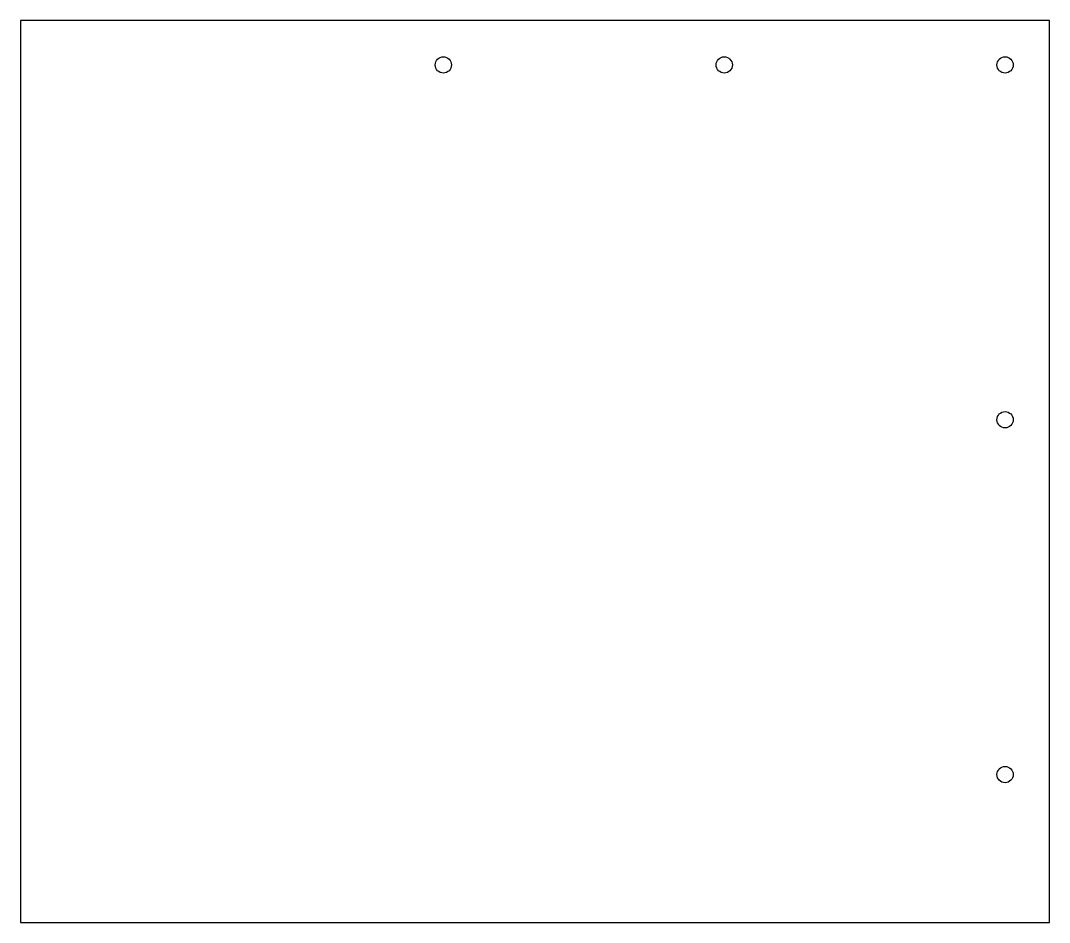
# Model space of a CAD drawing. Header units: millimetres. Extents: x -244 to 104, y -26 to 279.
import ezdxf

# ---------------------------------------------------------------- set-up
doc = ezdxf.new("R2010")
doc.units = ezdxf.units.MM
doc.layers.get('0').update_dxf_attribs({"linetype": 'CONTINUOUS'})

msp = doc.modelspace()

# ---------------------------------------------------------------- linework, layer by layer
msp.add_lwpolyline([(-244, 279.11), (-244, -25.89), (104, -25.89), (104, 279.11)], close=True)
msp.add_lwpolyline([(-244, 279.11), (-244, -25.89), (104, -25.89), (104, 279.11)], close=True)
for centre in [(-101, 264.11), (-101, 264.11), (-6, 264.11), (-6, 264.11), (89, 264.11), (89, 264.11), (89, 144.11), (89, 144.11), (89, 24.11), (89, 24.11)]:
    msp.add_circle(centre, 2.75)

doc.saveas('drawing.dxf')
